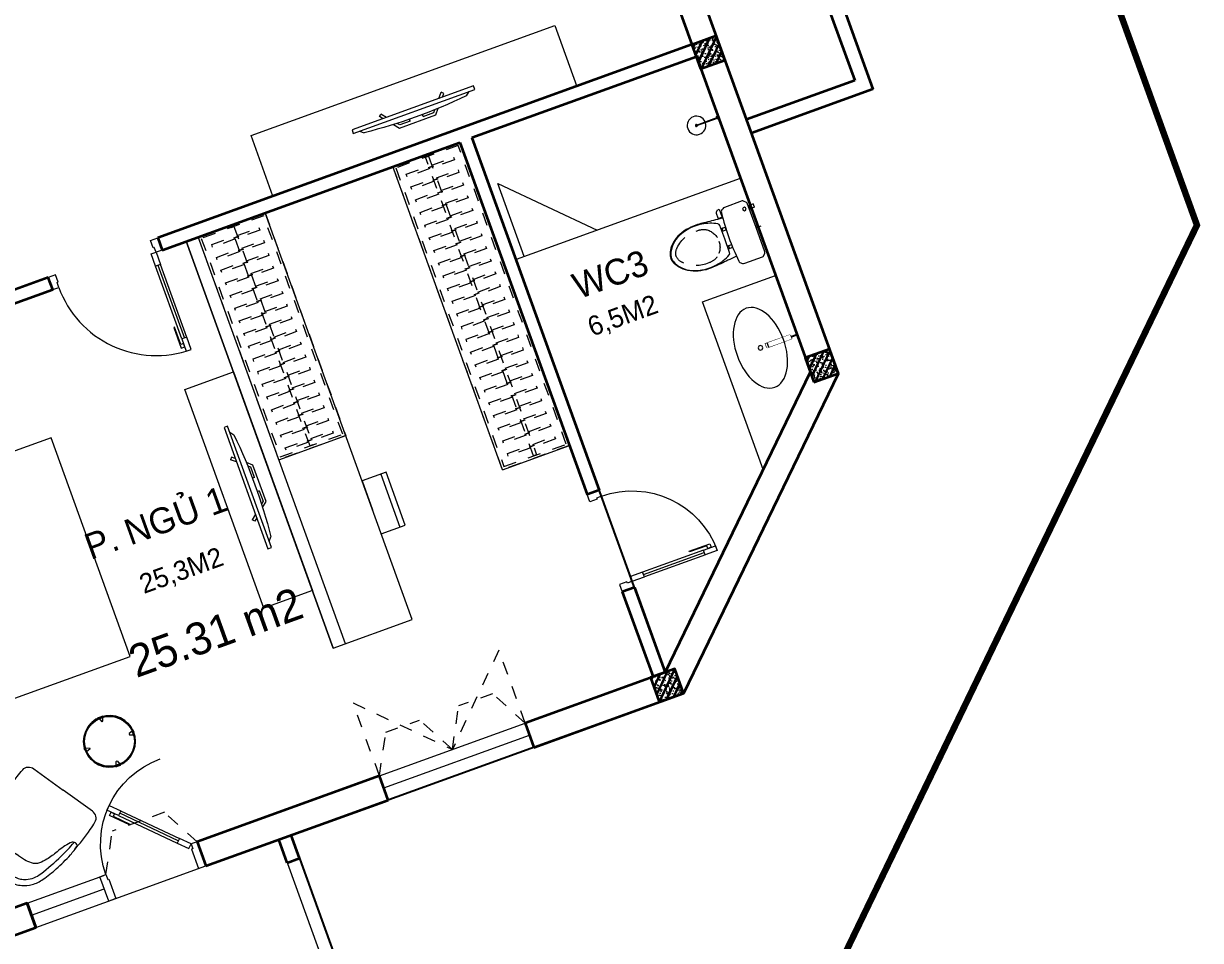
# Model space of a CAD drawing. Header units: metres. Extents: x 568336 to 569219, y 2065964 to 2066430.
# Drawn here: x 568659.05 to 568668.15, y 2066206.23 to 2066213.32 of the extents above; entities that cross this region are included whole.
import ezdxf
from ezdxf.xclip import XClip

# ---------------------------------------------------------------- set-up
doc = ezdxf.new("R2010")
doc.units = ezdxf.units.M
doc.header["$XCLIPFRAME"] = 0
for name, pattern in [('$AUDIT_BAD_LTYPE2', [0]), ('HIDDEN', [0.375, 0.25, -0.125]), ('HIDDEN2', [0.1875, 0.125, -0.0625]), ('X-5M-G-MB PHONGNGU$0$HIDDEN2', [0.1875, 0.125, -0.0625]), ('xref-thap C (mb tang 32-2)$0$HIDDEN', [0.375, 0.25, -0.125])]:
    doc.linetypes.add(name, pattern=pattern)
doc.layers.get('0').update_dxf_attribs({"linetype": 'CONTINUOUS'})
doc.layers.get('DEFPOINTS').update_dxf_attribs({"linetype": 'CONTINUOUS'})
for name, color, linetype, lineweight in [('-DIM', 9, 'CONTINUOUS', 13), ('-DOOR', 137, 'CONTINUOUS', 9), ('-FURNITURE', 46, 'CONTINUOUS', 9), ('-HATCH', 8, 'CONTINUOUS', 5), ('-LINE1', 7, 'CONTINUOUS', 18), ('-LINE2', 252, 'CONTINUOUS', 9), ('-STEEL1', 1, 'CONTINUOUS', 35), ('-WALL', 4, 'CONTINUOUS', 35), ('TEXT25', 2, 'CONTINUOUS', 13)]:
    doc.layers.add(name, color=color, linetype=linetype, lineweight=lineweight)
doc.layers.add('TIMDUONG', color=1, linetype='CONTINUOUS')
doc.styles.add('SVN_AVO_thuong', font='')
doc.styles.add('T1', font='', dxfattribs={"height": 200})
doc.styles.get('SVN_AVO_thuong').set_extended_font_data('SVN-Avo')
doc.styles.get('T1').set_extended_font_data('VNgeometric Light')

# ---------------------------------------------------------------- blocks, each defined once
blk = doc.blocks.new('*U243')
at = {"linetype": 'X-5M-G-MB PHONGNGU$0$HIDDEN2'}
for points in [[(0, 600.0000000004657), (0, 0), (2722.176545801273, -1.003672387826384e-09), (2722.176545801273, 599.9999999994619)], [(2702.176545801273, 579.9996613713886), (2702.176545801273, 19.99966137138877), (20, 20.00000000046566), (20, 580.0000000004657)], [(2702.176545801273, 286.6991212944708), (2702.176545801273, 313.0991212943777), (20, 313.0991212953813), (19.99999859370291, 286.6991212952417)], [(113.7817614636733, 319.1750910408318), (109.4317788550979, 319.1750910408318), (109.4317788550979, 280.441767644881), (113.7817614636733, 280.441767644881)], [(227.7817614636733, 319.1750910407849), (223.4317788550979, 319.1750910407849), (223.4317788550979, 280.4417676448341), (227.7817614636733, 280.4417676448341)], [(341.7817614636733, 319.175091040738), (337.4317788550979, 319.175091040738), (337.4317788550979, 280.4417676447872), (341.7817614636733, 280.4417676447872)], [(455.7817614636733, 319.1750910406911), (451.4317788550979, 319.1750910406911), (451.4317788550979, 280.4417676447403), (455.7817614636733, 280.4417676447403)], [(569.7817614636733, 319.1750910406442), (565.431778855098, 319.1750910406442), (565.431778855098, 280.4417676446934), (569.7817614636733, 280.4417676446934)], [(683.7817614636733, 319.1750910405973), (679.431778855098, 319.1750910405973), (679.431778855098, 280.4417676446465), (683.7817614636733, 280.4417676446465)], [(797.7817614636733, 319.1750910405504), (793.431778855098, 319.1750910405504), (793.431778855098, 280.4417676445996), (797.7817614636733, 280.4417676445996)], [(911.7817614636733, 319.1750910405035), (907.431778855098, 319.1750910405035), (907.431778855098, 280.4417676445527), (911.7817614636733, 280.4417676445527)], [(1025.781761463673, 319.1750910404566), (1021.431778855098, 319.1750910404566), (1021.431778855098, 280.4417676445057), (1025.781761463673, 280.4417676445057)], [(1139.781761463673, 319.1750910404097), (1135.431778855098, 319.1750910404097), (1135.431778855098, 280.4417676444588), (1139.781761463673, 280.4417676444588)], [(1253.781761463673, 319.1750910403628), (1249.431778855098, 319.1750910403628), (1249.431778855098, 280.4417676444119), (1253.781761463673, 280.4417676444119)], [(1367.781761463673, 319.1750910403159), (1363.431778855098, 319.1750910403159), (1363.431778855098, 280.441767644365), (1367.781761463673, 280.441767644365)], [(1481.781761463673, 319.175091040269), (1477.431778855098, 319.175091040269), (1477.431778855098, 280.4417676443181), (1481.781761463673, 280.4417676443181)], [(1595.781761463673, 319.175091040222), (1591.431778855098, 319.175091040222), (1591.431778855098, 280.4417676442712), (1595.781761463673, 280.4417676442712)], [(1709.781761463673, 319.1750910401751), (1705.431778855098, 319.1750910401751), (1705.431778855098, 280.4417676442243), (1709.781761463673, 280.4417676442243)], [(1823.781761463673, 319.1750910401282), (1819.431778855098, 319.1750910401282), (1819.431778855098, 280.4417676441774), (1823.781761463673, 280.4417676441774)], [(1937.781761463673, 319.1750910400813), (1933.431778855098, 319.1750910400813), (1933.431778855098, 280.4417676441305), (1937.781761463673, 280.4417676441305)], [(2051.781761463673, 319.1750910400344), (2047.431778855098, 319.1750910400344), (2047.431778855098, 280.4417676440836), (2051.781761463673, 280.4417676440836)], [(2165.781761463673, 319.1750910399875), (2161.431778855098, 319.1750910399875), (2161.431778855098, 280.4417676440366), (2165.781761463673, 280.4417676440366)], [(2279.781761463673, 319.1750910399406), (2275.431778855098, 319.1750910399406), (2275.431778855098, 280.4417676439897), (2279.781761463673, 280.4417676439897)], [(2393.781761463673, 319.1750910398937), (2389.431778855098, 319.1750910398937), (2389.431778855098, 280.4417676439429), (2393.781761463673, 280.4417676439429)], [(2507.781761463673, 319.1750910398468), (2503.431778855098, 319.1750910398468), (2503.431778855098, 280.441767643896), (2507.781761463673, 280.441767643896)], [(2621.781761463673, 319.1750910397999), (2617.431778855098, 319.1750910397999), (2617.431778855098, 280.4417676438491), (2621.781761463673, 280.4417676438491)]]:
    blk.add_lwpolyline(points, close=True, dxfattribs=at)
for points in [[(122.2409142897814, 313.1103512093413), (122.2409142897814, 515.2497102723445), (100.1765458012815, 515.2497102723445), (100.1765458012815, 313.1103512093413)], [(236.2409142897814, 313.1103512092944), (236.2409142897814, 515.2497102722975), (214.1765458012815, 515.2497102722975), (214.1765458012815, 313.1103512092944)], [(350.2409142897814, 313.1103512092475), (350.2409142897814, 515.2497102722507), (328.1765458012815, 515.2497102722507), (328.1765458012815, 313.1103512092475)], [(464.2409142897814, 313.1103512092006), (464.2409142897814, 515.2497102722037), (442.1765458012815, 515.2497102722037), (442.1765458012815, 313.1103512092006)], [(578.2409142897814, 313.1103512091537), (578.2409142897814, 515.2497102721569), (556.1765458012815, 515.2497102721569), (556.1765458012815, 313.1103512091537)], [(692.2409142897814, 313.1103512091068), (692.2409142897814, 515.24971027211), (670.1765458012815, 515.24971027211), (670.1765458012815, 313.1103512091068)], [(806.2409142897814, 313.1103512090599), (806.2409142897814, 515.249710272063), (784.1765458012815, 515.249710272063), (784.1765458012815, 313.1103512090599)], [(920.2409142897814, 313.110351209013), (920.2409142897814, 515.2497102720162), (898.1765458012815, 515.2497102720162), (898.1765458012815, 313.110351209013)], [(1034.240914289781, 313.1103512089661), (1034.240914289781, 515.2497102719692), (1012.176545801281, 515.2497102719692), (1012.176545801281, 313.1103512089661)], [(1148.240914289781, 313.1103512089192), (1148.240914289781, 515.2497102719224), (1126.176545801281, 515.2497102719224), (1126.176545801281, 313.1103512089192)], [(1262.240914289781, 313.1103512088723), (1262.240914289781, 515.2497102718754), (1240.176545801281, 515.2497102718754), (1240.176545801281, 313.1103512088723)], [(1376.240914289781, 313.1103512088254), (1376.240914289781, 515.2497102718285), (1354.176545801281, 515.2497102718285), (1354.176545801281, 313.1103512088254)], [(1490.240914289781, 313.1103512087785), (1490.240914289781, 515.2497102717816), (1468.176545801281, 515.2497102717816), (1468.176545801281, 313.1103512087785)], [(1604.240914289781, 313.1103512087315), (1604.240914289781, 515.2497102717347), (1582.176545801281, 515.2497102717347), (1582.176545801281, 313.1103512087315)], [(1718.240914289781, 313.1103512086846), (1718.240914289781, 515.2497102716878), (1696.176545801281, 515.2497102716878), (1696.176545801281, 313.1103512086846)], [(1832.240914289781, 313.1103512086377), (1832.240914289781, 515.2497102716409), (1810.176545801281, 515.2497102716409), (1810.176545801281, 313.1103512086377)], [(1946.240914289781, 313.1103512085908), (1946.240914289781, 515.2497102715939), (1924.176545801281, 515.2497102715939), (1924.176545801281, 313.1103512085908)], [(2060.240914289781, 313.1103512085439), (2060.240914289781, 515.2497102715471), (2038.176545801281, 515.2497102715471), (2038.176545801281, 313.1103512085439)], [(2174.240914289781, 313.110351208497), (2174.240914289781, 515.2497102715001), (2152.176545801281, 515.2497102715001), (2152.176545801281, 313.110351208497)], [(2288.240914289781, 313.1103512084501), (2288.240914289781, 515.2497102714533), (2266.176545801281, 515.2497102714533), (2266.176545801281, 313.1103512084501)], [(2402.240914289781, 313.1103512084032), (2402.240914289781, 515.2497102714063), (2380.176545801281, 515.2497102714063), (2380.176545801281, 313.1103512084032)], [(2516.240914289781, 313.1103512083563), (2516.240914289781, 515.2497102713594), (2494.176545801281, 515.2497102713594), (2494.176545801281, 313.1103512083563)], [(2630.240914289781, 313.1103512083094), (2630.240914289781, 515.2497102713126), (2608.176545801281, 515.2497102713126), (2608.176545801281, 313.1103512083094)], [(100.1765458012815, 286.7103512094345), (100.1765458012815, 92.0852110228024), (122.2409142897814, 92.0852110228024), (122.2409142897814, 286.7103512094345)], [(214.1765458012815, 286.7103512093876), (214.1765458012815, 92.08521102275549), (236.2409142897814, 92.08521102275549), (236.2409142897814, 286.7103512093876)], [(328.1765458012815, 286.7103512093407), (328.1765458012815, 92.08521102270858), (350.2409142897814, 92.08521102270858), (350.2409142897814, 286.7103512093407)], [(442.1765458012815, 286.7103512092938), (442.1765458012815, 92.08521102266168), (464.2409142897814, 92.08521102266168), (464.2409142897814, 286.7103512092938)], [(556.1765458012815, 286.7103512092469), (556.1765458012815, 92.08521102261477), (578.2409142897814, 92.08521102261477), (578.2409142897814, 286.7103512092469)], [(670.1765458012815, 286.7103512092), (670.1765458012815, 92.08521102256786), (692.2409142897814, 92.08521102256786), (692.2409142897814, 286.7103512092)], [(784.1765458012815, 286.7103512091531), (784.1765458012815, 92.08521102252095), (806.2409142897814, 92.08521102252095), (806.2409142897814, 286.7103512091531)], [(898.1765458012815, 286.7103512091062), (898.1765458012815, 92.08521102247404), (920.2409142897814, 92.08521102247404), (920.2409142897814, 286.7103512091062)], [(1012.176545801281, 286.7103512090592), (1012.176545801281, 92.08521102242715), (1034.240914289781, 92.08521102242715), (1034.240914289781, 286.7103512090592)], [(1126.176545801281, 286.7103512090123), (1126.176545801281, 92.08521102238024), (1148.240914289781, 92.08521102238024), (1148.240914289781, 286.7103512090123)], [(1240.176545801281, 286.7103512089654), (1240.176545801281, 92.08521102233333), (1262.240914289781, 92.08521102233333), (1262.240914289781, 286.7103512089654)], [(1354.176545801281, 286.7103512089186), (1354.176545801281, 92.08521102228642), (1376.240914289781, 92.08521102228642), (1376.240914289781, 286.7103512089186)], [(1468.176545801281, 286.7103512088717), (1468.176545801281, 92.0852110222395), (1490.240914289781, 92.0852110222395), (1490.240914289781, 286.7103512088717)], [(1582.176545801281, 286.7103512088247), (1582.176545801281, 92.0852110221926), (1604.240914289781, 92.0852110221926), (1604.240914289781, 286.7103512088247)], [(1696.176545801281, 286.7103512087778), (1696.176545801281, 92.0852110221457), (1718.240914289781, 92.0852110221457), (1718.240914289781, 286.7103512087778)], [(1810.176545801281, 286.7103512087309), (1810.176545801281, 92.08521102209879), (1832.240914289781, 92.08521102209879), (1832.240914289781, 286.7103512087309)], [(1924.176545801281, 286.710351208684), (1924.176545801281, 92.08521102205188), (1946.240914289781, 92.08521102205188), (1946.240914289781, 286.710351208684)], [(2038.176545801281, 286.7103512086371), (2038.176545801281, 92.08521102200497), (2060.240914289781, 92.08521102200497), (2060.240914289781, 286.7103512086371)], [(2152.176545801281, 286.7103512085902), (2152.176545801281, 92.08521102195806), (2174.240914289781, 92.08521102195806), (2174.240914289781, 286.7103512085902)], [(2266.176545801281, 286.7103512085433), (2266.176545801281, 92.08521102191116), (2288.240914289781, 92.08521102191116), (2288.240914289781, 286.7103512085433)], [(2380.176545801281, 286.7103512084964), (2380.176545801281, 92.08521102186425), (2402.240914289781, 92.08521102186425), (2402.240914289781, 286.7103512084964)], [(2494.176545801281, 286.7103512084495), (2494.176545801281, 92.08521102181734), (2516.240914289781, 92.08521102181734), (2516.240914289781, 286.7103512084495)], [(2608.176545801281, 286.7103512084026), (2608.176545801281, 92.08521102177043), (2630.240914289781, 92.08521102177043), (2630.240914289781, 286.7103512084026)]]:
    blk.add_lwpolyline(points, dxfattribs=at)
blk = doc.blocks.new('1800X2000')
at = {"layer": '-FURNITURE'}
blk.add_line((325497.3064970744, 17765.29446492715), (325497.3064973904, 19565.2944651944), dxfattribs=at)
for points in [[(323997.3057774993, 19565.2944651944), (325997.3064971831, 19565.2944651944), (325997.3064971831, 17765.29446484288), (323997.3057774993, 17765.29446484288)], [(325612.9490047574, 19390.79434491032), (325919.0064973457, 19390.79434491032), (325919.0064973457, 18691.29434485664), (325612.9490047574, 18691.29434485664)], [(325612.9490046239, 18629.79434491026), (325919.0064972151, 18629.79434491026), (325919.0064972151, 17946.79434485664), (325612.9490046239, 17946.79434485664)]]:
    blk.add_lwpolyline(points, close=True, dxfattribs=at)
blk = doc.blocks.new('*U152')
at = {"linetype": '$AUDIT_BAD_LTYPE2'}
for p, q in [((70, 100), (70, 699.9999999999982)), ((90, 699.9999999999982), (90, 100))]:
    blk.add_line(p, q, dxfattribs=at)
for points in [[(50, 699.9999999999982), (90, 699.9999999999982), (90, 799.9999999999982), (50, 799.9999999999982), (50, 699.9999999999982)], [(50, 702.9059272893337), (50, 100)], [(50, 100), (90, 100), (90, 0), (50, 0), (50, 100)]]:
    blk.add_lwpolyline(points)
for points in [[(118.2698876160139, 594.5156181119073), (118.2698876160139, 764.1349438079906), (90, 764.1349438079906), (90, 735.8650561920058), (112.6159100928053, 735.8650561920058), (112.6159100928053, 594.5156181119073)], [(0, 0), (50, 0), (50, -40), (60, -40), (60, -99.99999999999272), (0, -99.99999999999272)], [(899.9999999999982, 1.3252863207713e-28), (849.9999999999982, 1.3252863207713e-28), (849.9999999999982, -40.00000000000001), (839.9999999999982, -40.00000000000001), (839.9999999999982, -99.99999999999272), (899.9999999999982, -99.99999999999272)]]:
    blk.add_lwpolyline(points, close=True)
at = {"linetype": '$AUDIT_BAD_LTYPE2', "ltscale": 0.3}
blk.add_arc((50, 0), 799.9999999999982, 0, 90, dxfattribs=at)
blk = doc.blocks.new('*U18')
at = {"linetype": '$AUDIT_BAD_LTYPE2'}
for p, q in [((70, 100), (69.99999999999999, 599.9999999999982)), ((89.99999999999999, 599.9999999999982), (90, 100))]:
    blk.add_line(p, q, dxfattribs=at)
for points in [[(49.99999999999999, 599.9999999999982), (89.99999999999999, 599.9999999999982), (89.99999999999999, 699.9999999999982), (49.99999999999999, 699.9999999999982), (49.99999999999999, 599.9999999999982)], [(49.99999999999999, 602.9059272893337), (50, 100)], [(50, 100), (90, 100), (90, 0), (50, 0), (50, 100)]]:
    blk.add_lwpolyline(points)
for points in [[(118.2698876160139, 494.5156181119073), (118.2698876160139, 664.1349438079906), (89.99999999999999, 664.1349438079906), (89.99999999999999, 635.8650561920058), (112.6159100928053, 635.8650561920058), (112.6159100928053, 494.5156181119073)], [(0, 0), (50, 0), (50, -40), (60, -40), (60, -100.0001724930698), (0, -100.0001724930698)], [(799.9999999999982, 7.105427357601134e-15), (749.9999999999982, 7.105427357601134e-15), (749.9999999999982, -40), (739.9999999999982, -40), (739.9999999999982, -100.0001724930698), (799.9999999999982, -100.0001724930698)]]:
    blk.add_lwpolyline(points, close=True)
at = {"linetype": '$AUDIT_BAD_LTYPE2', "ltscale": 0.3}
blk.add_arc((50, 0), 699.9999999999982, 0, 90, dxfattribs=at)
blk = doc.blocks.new('Sink_Cicle')
blk.add_lwpolyline([(17.49999987077899, -50.00226151314564), (-17.49999987077899, -49.99773848685436), (-17.51615354442038, -252.2967581441626), (17.48384613892995, -252.3012811850058)], close=True)
blk.add_circle((0, -300), 17.5)
at = {"layer": 'DEFPOINTS'}
blk.add_line((0, -100), (0, 0), dxfattribs=at)
blk.add_wipeout([(17.499999870775355, -50.00226151314928), (-17.49999987078263, -49.99773848685436), (-17.516153544427652, -252.29675814416623), (17.48384613892631, -252.3012811850058)])
at = {"layer": '-FURNITURE', "linetype": 'Continuous'}
blk.add_ellipse((0, -300), major_axis=(-325, 0), ratio=0.5846153846153846, dxfattribs=at)
blk.add_line((-17.51421511289664, -237.2967582757119), (17.48578462866135, -237.3012813020032))
blk = doc.blocks.new('A$C18091ED7')
for p, q in [((9.957147995010018e-09, -42.13376978135784), (0, -3.786117304116488e-07)), ((146.1412317672475, -26.59467297248193), (179.181621938591, -26.59467296488583)), ((146.1412317672475, -26.59467297248193), (146.1412317680188, -30.17859706786112)), ((146.1412317680188, -30.17859706786112), (165.7503655985456, -30.17859706340823)), ((153.0594147269658, -36.79204952501459), (146.1412317680188, -30.17859706786112)), ((152.3191092506386, -2.717133611440659e-07), (152.3191092568413, -26.59467297093943)), ((152.3191092506386, -2.717133611440659e-07), (179.1816219322718, -2.654269337654114e-07)), ((153.0594147269658, -36.79204952501459), (165.7503656001572, -36.79204952192958)), ((153.0594147275151, -39.73033438943094), (153.0594147269658, -36.79204952501459)), ((153.0594147275151, -39.73033438943094), (178.4413164740145, -39.73033438349376)), ((153.0594147275151, -39.73033438943094), (178.4413164740145, -39.73033438349376)), ((153.0594147275151, -39.73033438943094), (153.0594147281554, -42.13376974494895)), ((185.3594994290725, -30.17859705851879), (165.7503655985456, -30.17859706340823)), ((178.4413164733487, -36.79204951884458), (165.7503656001572, -36.79204952192958)), ((185.3594994290725, -30.17859705851879), (178.4413164733487, -36.79204951884458)), ((178.4413164733487, -36.79204951884458), (178.4413164740145, -39.73033438349376)), ((178.4413164740145, -39.73033438349376), (178.4413164746547, -42.1337697392446)), ((179.1816219322718, -2.654269337654114e-07), (179.181621938591, -26.59467296488583)), ((179.181621938591, -26.59467296488583), (185.3594994283012, -26.59467296337243)), ((185.3594994283012, -26.59467296337243), (185.3594994290725, -30.17859705851879)), ((-83.25994817525861, -267.3592828898691), (-83.259948167517, -299.9634285944048)), ((-62.88950393904452, -265.3807882612164), (-81.28145355204106, -265.3807882657275)), ((-60.91100931491019, -267.3592828844266), (-60.91100930728498, -299.9634285889624)), ((60.9110093945892, -267.3592828557594), (60.9110094022144, -299.9634285600623)), ((62.88950401780676, -265.3807882316178), (81.2814536308033, -265.3807882273395)), ((83.25994825493763, -267.3592828505498), (83.25994826256283, -299.9634285550856)), ((165.3959958605519, -261.9873972070927), (165.3959958671003, -289.7349902229907)), ((167.8691141396885, -259.5142789271486), (228.0810223811895, -259.5142789128586)), ((230.5541406641933, -274.3229751045001), (230.5541406613593, -261.9873971916386)), ((-83.25994817257379, -278.4883151478134), (-83.25994817046012, -287.6388527823146)), ((-60.91100930959874, -290.0299398849311), (-83.25994816994717, -290.0299398901407)), ((60.91100939990065, -290.029939856031), (83.25994826024908, -290.0299398510542)), ((83.25994825750604, -278.488315108727), (83.2599482596197, -287.6388527429954)), ((167.8691141472664, -292.2081085020036), (206.7175896017579, -292.2081084926904))]:
    blk.add_line(p, q)
for points in [[(230.0000000517721, -218.5046414944518, -0.1374073801801567), (225.4781190853137, -234.6482587013161), (221.7949787454636, -240.7070387715066, -0.2360805181595358), (198.2560902649639, -255.4947853636986, -0.0519608230665726), (-198.2560901437319, -255.4947854572965, -0.236080518165078), (-221.7949786317113, -240.7070388760185), (-225.4781189743626, -234.6482588077488, -0.1374073801809237), (-229.9999999484608, -218.5046416030382), (-229.9999999831671, -71.98694829508895, -0.1989123673786679), (-226.3782021181105, -63.2431547633314), (-208.8906150607545, -45.75556769772083, -0.1989123673792025), (-200.1468215308087, -42.13376982865157), (9.971699910238385e-09, -42.13376978135784), (200.1468215506357, -42.13376973403501, -0.1989123673792025), (208.8906150822841, -45.75556759897154), (226.3782021480001, -63.24315465634572, -0.1989123673791691), (230.0000000170658, -71.98694818626973)], [(144.14367173758, -618.9627606730501, -0.2124047892419209), (26.30999211127346, -734.491494372196, -0.0276853236339062), (-0.5628229983012716, -738.609219571983, -0.0222792448073508), (-26.30999181118386, -734.4914943844487, -0.2124047892421136), (-144.1436714920528, -618.9627607410075, -0.1427957259999892), (-167.2376623962118, -428.0139674870588, -0.0930051380368448), (-127.9331820271946, -309.1271633332653, -0.2564387014614383), (-111.240849547703, -299.9634286007786), (4.746470949612558e-08, -299.9634285748762), (111.2408496426324, -299.9634285482753, -0.2564387014619951), (127.933182126606, -309.1271632729331, -0.0930051380368741), (167.2376625517572, -428.0139674081001, -0.1427957260000456)]]:
    blk.add_lwpolyline(points, format="xyb", close=True)
at = {"linetype": 'xref-thap C (mb tang 32-2)$0$HIDDEN', "ltscale": 100}
blk.add_lwpolyline([(61.00044987679576, -669.0176259216969, -0.1990312026443698), (1.417429302819073e-07, -698.769823720475, -0.1990312026443799), (-61.00044960746891, -669.0176259504806, -0.2189240232571595), (-131.9321382956405, -478.313622940972, -0.1537914605682739), (-112.4681372026971, -403.989815428853, -0.2367011859554165), (5.876427167095244e-08, -347.5870280214876, -0.2367011859554843), (112.4681373467611, -403.9898153757968, -0.1537914605681893), (131.9321384748619, -478.313622878748, -0.2189240232571754)], format="xyb", close=True, dxfattribs=at)
blk.add_circle((165.7503656100234, -78.39166221523192), 13.90362011701458)
for centre, radius, start, end in [((-81.28145355158267, -267.3592828894034), 1.978494623656905, 90.00000001354867, 180.0000000133402), ((-62.88950393858613, -267.3592828848923), 1.978494623656905, 1.334021322268115e-08, 90.00000001354867), ((62.88950401826514, -267.3592828552937), 1.978494623656905, 90.00000001354867, 180.0000000133402), ((81.28145363126168, -267.3592828510155), 1.978494623656905, 1.334021322268115e-08, 90.00000001354867), ((167.8691141402633, -261.9873972065106), 2.473118279571131, 90.00000001354867, 180.0000000133402), ((167.8691141466952, -289.7349902224087), 2.473118279571131, 180.0000000133402, 270.0000000135486), ((206.717589598069, -276.6690117186226), 15.53909677420133, 270.0000000135486, 306.4658507565522), ((168.3527972659103, -224.7572911087773), 80.08895368617857, 306.4658507565522, 320.3122930343796), ((228.0810223845983, -274.3229751050822), 2.473118279571131, 320.3122930343796, 1.334021322268115e-08)]:
    blk.add_arc(centre, radius, start, end)
for points, knots in [([(-155.6468228230951, -259.4535552573798), (-156.6353001506941, -267.2522313103836), (-164.2940232875517, -328.394745314552), (-169.1545302536251, -385.0939582949213), (-183.68571763406, -527.7705276800843), (-135.602968026873, -679.1126648240606), (-50.29344375100118, -735.2493608418445), (-19.70048385594782, -741.0901266933652), (1.531116140540689e-07, -743.6724421556864)], [130.6139379315478, 130.6139379315478, 130.6139379315478, 130.6139379315478, 152.8521090939923, 311.1293507817257, 417.703951170228, 561.3833927516608, 697.6926317810714, 710.812262267882, 710.812262267882, 710.812262267882, 710.812262267882]), ([(155.6468228994709, -259.4535551877343), (156.6353002305841, -267.2522312389628), (164.2940233960289, -328.3947452375724), (169.1545303888706, -385.0939582149149), (183.6857178367027, -527.7705275934422), (135.6029683008201, -679.1126647599449), (50.29344405157826, -735.2493608178338), (19.70048415924612, -741.0901266841101), (1.530679583083838e-07, -743.6724421554536)], [130.613937934949, 130.613937934949, 130.613937934949, 130.613937934949, 152.8521090939923, 311.1293507817257, 417.703951170228, 561.3833927516608, 697.6926317810714, 710.812262267882, 710.812262267882, 710.812262267882, 710.812262267882])]:
    blk.add_open_spline(points, degree=3, knots=knots)
blk = doc.blocks.new('shower')
for points in [[(180919.3447017173, -32316.45425928477), (180912.3337561736, -32316.45425928477), (180912.3337561736, -32146.62790954509), (180919.3447017173, -32146.62790954509)], [(180929.3839969719, -32326.62790954066), (180902.2944609144, -32326.62790954066), (180902.2944609144, -32316.45425928477), (180929.3839969719, -32316.45425928477)]]:
    blk.add_lwpolyline(points, close=True)
for radius, start, end in [(72, 272.7906698559544, 267.2093301440456), (8.346062492523743, 294.8355446212717, 245.1644553787283)]:
    blk.add_arc((180915.8392289462, -32146.62790954416), radius, start, end)
blk = doc.blocks.new('XR.MB.LM123$0$tvi 1')
blk.add_lwpolyline([(28.54445810673496, -2.291926648467779e-10), (28.54445810673496, -999.9999999999964), (-7.275957614183426e-12, -1000), (0, 0)], close=True)
for points in [[(28.54445810680045, -50.31958968611434), (52.37372755713295, -80.86315460130209)], [(-24.09820395050338, -235.5599978379832), (-39.09879504836863, -251.7939635238108)], [(0, -284.7849796677438), (-39.09879504836863, -251.7939635238108)], [(0, -255.9952397129928), (-24.09820395050338, -235.5599978379832)], [(69.66229681991535, -315.0836646851385), (111.1934016081432, -350.2927865858655), (111.193401608034, -649.712917566063), (69.68611289083492, -684.9110379843005)], [(89.09002233762294, -445.7449799550195), (89.09002233762294, -359.9578938602899), (70.91298945683957, -344.6203678706661)], [(89.09002233762294, -445.7449799550195), (73.49991829216015, -445.7449799550232)], [(89.09002233768115, -554.2550200447404), (89.09002233773936, -640.0421061392371), (70.91298945678864, -655.3796321293303)], [(89.09002233768115, -554.2550200447404), (73.49991829216015, -554.2550200447404)], [(0, -715.2150203320198), (-39.09879504836863, -748.2060364759491)], [(-24.09820395050338, -764.4400021620095), (-39.09879504836863, -748.2060364759491)], [(0, -744.004760287), (-24.09820395050338, -764.4400021620095)], [(28.54445810674224, -949.680410313882), (52.37372755713295, -919.1368453984578)]]:
    blk.add_lwpolyline(points)
blk.add_arc((-4025.16618952866, -499.9999999999964), 4099.025185406737, 354.1310878512652, 5.868912148527433)
blk = doc.blocks.new('A$C7D524948')
at = {"layer": '-FURNITURE'}
for points in [[(-1.862645149230957e-09, 824.9500000011176, 0.02374928999430728), (-77.15000000130385, 820, 0.1110396266945436), (-175.0999999996275, 786.1500000022352, 0.08516816991690027), (-234.9500000011176, 733.25, 0.08855014736123698), (-281.5499999988824, 649.3499999996275, 0.02790636319614463), (-315.9500000011176, 525.5999999996275, 0.02834164487538841), (-340.4000000022352, 372.8000000007451, 0.04711987010175965), (-341.0999999996275, 283.4000000003725, 0.5135274654112972), (-284.5500000007451, 299.9500000011176, 0.05957759956988055), (-242.5500000026077, 413.6500000003725, -0.03446512451505389), (-213.1500000003725, 507.4499999992549, -0.05927668371543007), (-182.7500000009313, 564.2999999988824, -0.1661460996977688), (-133.4500000011176, 600.4000000003725, -0.0525641271264061), (-75.80000000074506, 611.9500000011176, -0.02855401869774651), (-1.862645149230957e-09, 614.6500000003725, -3.543335205159532)], [(-1.862645149230957e-09, 824.9500000011176, -0.02374928999430728), (77.14999999850988, 820.0000000018626, -0.1110396266945436), (175.0999999986961, 786.1500000003725, -0.08516816991690027), (234.9499999992549, 733.25, -0.08855014736123698), (281.5499999988824, 649.3499999996275, -0.02790636319614463), (315.9500000011176, 525.5999999996275, -0.02834164487538841), (340.3999999985099, 372.8000000007451, -0.04711987010175965), (341.0999999996275, 283.4000000022352, -0.5135274654112972), (284.5500000007451, 299.9499999992549, -0.05957759956988055), (242.5499999988824, 413.6499999985099, 0.03446512451505389), (213.1499999994412, 507.4500000011176, 0.05927668371543007), (182.75, 564.3000000007451, 0.1661460996977688), (133.4499999983236, 600.4000000003725, 0.0525641271264061), (75.79999999888241, 611.9499999992549, 0.02855401869774651), (-1.862645149230957e-09, 614.6500000003725, 3.543335205159532)], [(-0.5500000007450581, 774.1500000003725, 0.1055837687742558), (-137.8000000007451, 751.3000000007451, 0.08397584501256396), (-176, 728.25, 0.1493020227225411), (-241.2000000011176, 626.1999999992549, 0.02490854660583826), (-289.25, 424.1500000003725, 0.02643887537121914), (-306.5679914960638, 278.4068524483591, -0.8863330528017872)], [(-0.5500000007450581, 774.1500000003725, -0.1055837687742558), (136.6999999992549, 751.3000000007451, -0.08397584501256396), (174.8999999985099, 728.2500000018626, -0.1493020227225411), (240.0999999986961, 626.1999999992549, -0.02490854660583826), (288.1499999975786, 424.1500000003725, -0.02643887537121914), (305.467991495505, 278.4068524483591, 0.8863330528017872)], [(-342.8562581948936, 328.1164919566363, 0.02267140514630937), (-350.039135296829, 124.5, 0.01212164544072816), (-345.6391352973878, 57.0500000026077, 0.4055082152921144), (-279.3891352973878, 0), (0, 0)], [(342.8562581939623, 328.1164919547737, -0.02267140514630937), (350.0391352958977, 124.5, -0.01212164544072816), (345.6391352955252, 57.05000000074506, -0.4055082152921144), (279.3891352964565, 0), (0, 0)]]:
    blk.add_lwpolyline(points, format="xyb", dxfattribs=at)
blk = doc.blocks.new('tbl1')
at = {"layer": '-FURNITURE'}
for points in [[(-19.7318235830171, 199.0618887953169), (-20.00000000081491, 202.1778609547764), (19.99999999918509, 202.1778609547764), (19.73182358138729, 199.0618887953169), (-8.149072527885437e-10, 200.1778609545727)], [(-202.1778609555913, -20), (-202.1778609555913, 20), (-199.0618887961609, 19.7318235822022), (-200.1778609553294, 9.313225746154785e-10), (-199.0618887961609, -19.73182358033955)], [(202.1778609539615, -20), (199.0618887945311, -19.73182358033955), (200.1778609537287, 9.313225746154785e-10), (200.2090254699579, 19.83055200098897), (202.1778609539615, 20)], [(19.99999999918509, -202.1778609547764), (-20.00000000081491, -202.1778609547764), (-19.7318235830171, -199.061888795346), (-8.149072527885437e-10, -200.1778609546018), (19.73182358138729, -199.061888795346)]]:
    blk.add_hatch(color=256, dxfattribs=at).paths.add_polyline_path(points, flags=0)
at = {"layer": '-FURNITURE', "flags": 128}
for points in [[(-19.7318235830171, 199.061888795346), (-20.00000000081491, 202.1778609547764), (-8.149072527885437e-10, 202.1778609547764), (19.99999999918509, 202.1778609547764), (19.73182358138729, 199.061888795346)], [(-202.1778609555913, 0), (-202.1778609555913, 20), (-199.0618887961609, 19.7318235822022)], [(202.1778609539615, 0), (202.1778609539615, 20), (199.0618887945311, 19.7318235822022)], [(-19.7318235830171, -199.061888795346), (-20.00000000081491, -202.1778609547764), (-8.149072527885437e-10, -202.1778609547764), (19.99999999918509, -202.1778609547764), (19.73182358138729, -199.061888795346)]]:
    blk.add_lwpolyline(points, dxfattribs=at)
for points in [[(14.99999999918509, 193), (-15.00000000081491, 193), (-5.000000000814907, 163), (-8.149072527885437e-10, 163), (4.999999999185093, 163)], [(-193.0000000008149, -15), (-193.0000000008149, 15), (-163.0000000008149, 5), (-163.0000000008149, 0), (-163.0000000008149, -5)], [(192.9999999991851, -15), (192.9999999991851, 15), (162.9999999991851, 5), (162.9999999991851, 0), (162.9999999991851, -5)], [(14.99999999918509, -193), (-15.00000000081491, -193), (-5.000000000814907, -163), (-8.149072527885437e-10, -163), (4.999999999185093, -163)]]:
    blk.add_lwpolyline(points, close=True, dxfattribs=at)
at = {"layer": '-FURNITURE'}
for radius in [200.0000000000002, 193.0000000000002]:
    blk.add_circle((-8.149072527885437e-10, 0), radius, dxfattribs=at)
for radius, start, end in [(199.9999999999999, 90, 270), (199.9999999999998, 270, 90)]:
    blk.add_arc((0, 0), radius, start, end, dxfattribs=at)
blk = doc.blocks.new('X-5M-G-MB PHONGNGU$0$A$C25DB0C3F')
at = {"elevation": -1.640194e-10}
for points in [[(197.042397281708, 437.8598038521595), (197.0369402521756, -4.041241481900215e-06), (2.670008689165115e-05, 0.002451622160151601), (0.005483729648403823, 437.8622595155612)], [(0.005483729648403823, 437.8622595155612), (197.0369402521756, 437.8622595153283), (197.0369402521756, -4.041241481900215e-06), (0.005483729648403823, -4.041226929984987e-06)]]:
    blk.add_lwpolyline(points, close=True, dxfattribs=at)
at = {"elevation": -1.640194e-10, "flags": 128}
blk.add_lwpolyline([(43.79146451898851, 437.8617138124537), (43.78600748942699, 0.001905919052660465)], dxfattribs=at)
blk = doc.blocks.new('*U244')
at = {"linetype": 'X-5M-G-MB PHONGNGU$0$HIDDEN2'}
for points in [[(0, 600.0000000004657), (0, 0), (2001.451470391192, -7.071173078409485e-10), (2001.451470391192, 599.9999999997585)], [(1981.451470391192, 579.9996613716852), (1981.451470391192, 19.99966137168533), (20, 20.00000000046566), (20, 580.0000000004657)], [(1981.451470391192, 286.6991212947674), (1981.451470391192, 313.0991212946742), (20, 313.0991212953813), (19.99999859370291, 286.6991212952417)], [(113.7817614636733, 319.1750910408318), (109.4317788550979, 319.1750910408318), (109.4317788550979, 280.441767644881), (113.7817614636733, 280.441767644881)], [(227.7817614636733, 319.1750910407849), (223.4317788550979, 319.1750910407849), (223.4317788550979, 280.4417676448341), (227.7817614636733, 280.4417676448341)], [(341.7817614636733, 319.175091040738), (337.4317788550979, 319.175091040738), (337.4317788550979, 280.4417676447872), (341.7817614636733, 280.4417676447872)], [(455.7817614636733, 319.1750910406911), (451.4317788550979, 319.1750910406911), (451.4317788550979, 280.4417676447403), (455.7817614636733, 280.4417676447403)], [(569.7817614636733, 319.1750910406442), (565.431778855098, 319.1750910406442), (565.431778855098, 280.4417676446934), (569.7817614636733, 280.4417676446934)], [(683.7817614636733, 319.1750910405973), (679.431778855098, 319.1750910405973), (679.431778855098, 280.4417676446465), (683.7817614636733, 280.4417676446465)], [(797.7817614636733, 319.1750910405504), (793.431778855098, 319.1750910405504), (793.431778855098, 280.4417676445996), (797.7817614636733, 280.4417676445996)], [(911.7817614636733, 319.1750910405035), (907.431778855098, 319.1750910405035), (907.431778855098, 280.4417676445527), (911.7817614636733, 280.4417676445527)], [(1025.781761463673, 319.1750910404566), (1021.431778855098, 319.1750910404566), (1021.431778855098, 280.4417676445057), (1025.781761463673, 280.4417676445057)], [(1139.781761463673, 319.1750910404097), (1135.431778855098, 319.1750910404097), (1135.431778855098, 280.4417676444588), (1139.781761463673, 280.4417676444588)], [(1253.781761463673, 319.1750910403628), (1249.431778855098, 319.1750910403628), (1249.431778855098, 280.4417676444119), (1253.781761463673, 280.4417676444119)], [(1367.781761463673, 319.1750910403159), (1363.431778855098, 319.1750910403159), (1363.431778855098, 280.441767644365), (1367.781761463673, 280.441767644365)], [(1481.781761463673, 319.175091040269), (1477.431778855098, 319.175091040269), (1477.431778855098, 280.4417676443181), (1481.781761463673, 280.4417676443181)], [(1595.781761463673, 319.175091040222), (1591.431778855098, 319.175091040222), (1591.431778855098, 280.4417676442712), (1595.781761463673, 280.4417676442712)], [(1709.781761463673, 319.1750910401751), (1705.431778855098, 319.1750910401751), (1705.431778855098, 280.4417676442243), (1709.781761463673, 280.4417676442243)], [(1823.781761463673, 319.1750910401282), (1819.431778855098, 319.1750910401282), (1819.431778855098, 280.4417676441774), (1823.781761463673, 280.4417676441774)], [(1937.781761463673, 319.1750910400813), (1933.431778855098, 319.1750910400813), (1933.431778855098, 280.4417676441305), (1937.781761463673, 280.4417676441305)]]:
    blk.add_lwpolyline(points, close=True, dxfattribs=at)
for points in [[(122.2409142897814, 313.1103512093413), (122.2409142897814, 515.2497102723445), (100.1765458012815, 515.2497102723445), (100.1765458012815, 313.1103512093413)], [(236.2409142897814, 313.1103512092944), (236.2409142897814, 515.2497102722975), (214.1765458012815, 515.2497102722975), (214.1765458012815, 313.1103512092944)], [(350.2409142897814, 313.1103512092475), (350.2409142897814, 515.2497102722507), (328.1765458012815, 515.2497102722507), (328.1765458012815, 313.1103512092475)], [(464.2409142897814, 313.1103512092006), (464.2409142897814, 515.2497102722037), (442.1765458012815, 515.2497102722037), (442.1765458012815, 313.1103512092006)], [(578.2409142897814, 313.1103512091537), (578.2409142897814, 515.2497102721569), (556.1765458012815, 515.2497102721569), (556.1765458012815, 313.1103512091537)], [(692.2409142897814, 313.1103512091068), (692.2409142897814, 515.24971027211), (670.1765458012815, 515.24971027211), (670.1765458012815, 313.1103512091068)], [(806.2409142897814, 313.1103512090599), (806.2409142897814, 515.249710272063), (784.1765458012815, 515.249710272063), (784.1765458012815, 313.1103512090599)], [(920.2409142897814, 313.110351209013), (920.2409142897814, 515.2497102720162), (898.1765458012815, 515.2497102720162), (898.1765458012815, 313.110351209013)], [(1034.240914289781, 313.1103512089661), (1034.240914289781, 515.2497102719692), (1012.176545801281, 515.2497102719692), (1012.176545801281, 313.1103512089661)], [(1148.240914289781, 313.1103512089192), (1148.240914289781, 515.2497102719224), (1126.176545801281, 515.2497102719224), (1126.176545801281, 313.1103512089192)], [(1262.240914289781, 313.1103512088723), (1262.240914289781, 515.2497102718754), (1240.176545801281, 515.2497102718754), (1240.176545801281, 313.1103512088723)], [(1376.240914289781, 313.1103512088254), (1376.240914289781, 515.2497102718285), (1354.176545801281, 515.2497102718285), (1354.176545801281, 313.1103512088254)], [(1490.240914289781, 313.1103512087785), (1490.240914289781, 515.2497102717816), (1468.176545801281, 515.2497102717816), (1468.176545801281, 313.1103512087785)], [(1604.240914289781, 313.1103512087315), (1604.240914289781, 515.2497102717347), (1582.176545801281, 515.2497102717347), (1582.176545801281, 313.1103512087315)], [(1718.240914289781, 313.1103512086846), (1718.240914289781, 515.2497102716878), (1696.176545801281, 515.2497102716878), (1696.176545801281, 313.1103512086846)], [(1832.240914289781, 313.1103512086377), (1832.240914289781, 515.2497102716409), (1810.176545801281, 515.2497102716409), (1810.176545801281, 313.1103512086377)], [(1946.240914289781, 313.1103512085908), (1946.240914289781, 515.2497102715939), (1924.176545801281, 515.2497102715939), (1924.176545801281, 313.1103512085908)], [(100.1765458012815, 286.7103512094345), (100.1765458012815, 92.0852110228024), (122.2409142897814, 92.0852110228024), (122.2409142897814, 286.7103512094345)], [(214.1765458012815, 286.7103512093876), (214.1765458012815, 92.08521102275549), (236.2409142897814, 92.08521102275549), (236.2409142897814, 286.7103512093876)], [(328.1765458012815, 286.7103512093407), (328.1765458012815, 92.08521102270858), (350.2409142897814, 92.08521102270858), (350.2409142897814, 286.7103512093407)], [(442.1765458012815, 286.7103512092938), (442.1765458012815, 92.08521102266168), (464.2409142897814, 92.08521102266168), (464.2409142897814, 286.7103512092938)], [(556.1765458012815, 286.7103512092469), (556.1765458012815, 92.08521102261477), (578.2409142897814, 92.08521102261477), (578.2409142897814, 286.7103512092469)], [(670.1765458012815, 286.7103512092), (670.1765458012815, 92.08521102256786), (692.2409142897814, 92.08521102256786), (692.2409142897814, 286.7103512092)], [(784.1765458012815, 286.7103512091531), (784.1765458012815, 92.08521102252095), (806.2409142897814, 92.08521102252095), (806.2409142897814, 286.7103512091531)], [(898.1765458012815, 286.7103512091062), (898.1765458012815, 92.08521102247404), (920.2409142897814, 92.08521102247404), (920.2409142897814, 286.7103512091062)], [(1012.176545801281, 286.7103512090592), (1012.176545801281, 92.08521102242715), (1034.240914289781, 92.08521102242715), (1034.240914289781, 286.7103512090592)], [(1126.176545801281, 286.7103512090123), (1126.176545801281, 92.08521102238024), (1148.240914289781, 92.08521102238024), (1148.240914289781, 286.7103512090123)], [(1240.176545801281, 286.7103512089654), (1240.176545801281, 92.08521102233333), (1262.240914289781, 92.08521102233333), (1262.240914289781, 286.7103512089654)], [(1354.176545801281, 286.7103512089186), (1354.176545801281, 92.08521102228642), (1376.240914289781, 92.08521102228642), (1376.240914289781, 286.7103512089186)], [(1468.176545801281, 286.7103512088717), (1468.176545801281, 92.0852110222395), (1490.240914289781, 92.0852110222395), (1490.240914289781, 286.7103512088717)], [(1582.176545801281, 286.7103512088247), (1582.176545801281, 92.0852110221926), (1604.240914289781, 92.0852110221926), (1604.240914289781, 286.7103512088247)], [(1696.176545801281, 286.7103512087778), (1696.176545801281, 92.0852110221457), (1718.240914289781, 92.0852110221457), (1718.240914289781, 286.7103512087778)], [(1810.176545801281, 286.7103512087309), (1810.176545801281, 92.08521102209879), (1832.240914289781, 92.08521102209879), (1832.240914289781, 286.7103512087309)], [(1924.176545801281, 286.710351208684), (1924.176545801281, 92.08521102205188), (1946.240914289781, 92.08521102205188), (1946.240914289781, 286.710351208684)]]:
    blk.add_lwpolyline(points, dxfattribs=at)
blk = doc.blocks.new('*U151')
at = {"linetype": '$AUDIT_BAD_LTYPE2'}
for p, q in [((134.8528137423857, 56.56854249492379), (488.4062043356582, 410.1219330881962)), ((502.5483399593892, 395.9797974644653), (148.9949493661167, 42.42640687119284))]:
    blk.add_line(p, q, dxfattribs=at)
for points in [[(474.2640687119273, 424.2640687119272), (502.5483399593892, 395.9797974644653), (573.2590180780439, 466.69047558312), (544.974746830582, 494.9747468305819), (474.2640687119273, 424.2640687119272)], [(476.3188696038515, 426.3188696038514), (120.7106781186548, 70.71067811865474)], [(120.7106781186548, 70.71067811865474), (148.9949493661167, 42.42640687119284), (78.2842712474619, -28.2842712474619), (50, 0), (120.7106781186548, 70.71067811865474)]]:
    blk.add_lwpolyline(points)
for points in [[(447.9494474537137, 301.4012464854598), (567.8884228737038, 421.3402219054498), (547.8985936370387, 441.3300511421148), (527.9087644003944, 421.3402219054705), (543.9006277897223, 405.3483585161426), (443.9514816063765, 305.3992123327969)], [(0, 0), (50, 0), (50, -40), (60, -40), (60, -199.3588634537518), (0, -199.3588634537518)], [(799.9999999999982, 7.105427357601134e-15), (749.9999999999982, 7.105427357601134e-15), (749.9999999999982, -40), (739.9999999999982, -40), (739.9999999999982, -199.3588634537518), (799.9999999999982, -199.3588634537518)]]:
    blk.add_lwpolyline(points, close=True)
at = {"linetype": '$AUDIT_BAD_LTYPE2', "ltscale": 0.3}
blk.add_arc((50, 0), 699.9999999999982, 0, 90, dxfattribs=at)
blk = doc.blocks.new('D12')
at = {"layer": '-DOOR'}
for p, q in [((0, 200.0213350024052), (1200, 200.0213350024052)), ((0, 100), (1200, 100.2985981091746)), ((0, 0), (1200, 0.2985981091745802))]:
    blk.add_line(p, q, dxfattribs=at)
at = {"layer": '-LINE2', "linetype": 'HIDDEN2', "ltscale": 10}
for p, q in [((0, 200), (0, 800)), ((0, 800), (600, 200.0213350024052)), ((1200, 800), (600, 200.0213350024052)), ((1200, 200), (1200, 800)), ((1200, 200), (1200, 800)), ((0, 200.0213350024052), (160.3887441940024, 500)), ((160.3887441940024, 500), (439.4600093320769, 500.1492614196613)), ((600, 200.0213350024052), (439.4600093320769, 500.1492614196613)), ((600, 200.0213350024052), (760.5399906679231, 500.1492614196613)), ((1039.611255805998, 500), (760.5399906679231, 500.1492614196613)), ((1200, 200.0213350024052), (1039.611255805998, 500))]:
    blk.add_line(p, q, dxfattribs=at)
blk = doc.blocks.new('18x35')
at = {"layer": '-HATCH'}
h = blk.add_hatch(dxfattribs=at)
h.set_pattern_fill('CHAU-01', color=256, scale=10, angle=-1.272221872585407e-14, pattern_type=2)
h.set_pattern_definition([(49.99999999999999, (0, 0), (71.72601826007535, -6.275213498259527), [7.5, -82.5]), (355, (0, 0), (-13.87513336129999, 75.21921337000119), [6, -66]), (100.4514, (5.977167999997619, -0.5229339999999638), (57.85093817140217, 68.94395420609534), [6.374019000000001, -70.1142112]), (46.18419999999998, (0, 20), (106.7241048625644, -16.55190143290183), [11.25, -123.75]), (96.63559999999998, (8.89367449999554, 18.62066930000003), (93.46627055487036, 97.41178709004416), [9.561028799999994, -105.1713]), (351.1842, (0, 20), (93.46619451336275, 97.41186009253245), [9, -99]), (20.99999999999998, (10, 15), (59.69070521184616, -40.2618890665339), [7.5, -82.5]), (326.0000000000001, (10, 15), (24.33153319215819, 72.5150045046853), [6, -66]), (71.45139999999999, (14.97422329999972, 11.64483940000002), (84.022262858149, 32.25304967099522), [6.374019000000001, -70.1142112]), (37.49999999999998, (0, 0), (1.215985531729074, 33.28938538313115), [0, -65.19999999999999, 0, -67, 0, -66.25]), (7.499999999999987, (0, 0), (26.30695374421487, 39.44117118823602), [0, -38.2, 0, -63.7, 0, -25.25]), (327.5, (-22.30000000000291, 0), (53.3822436172409, -2.255487173437988), [0, -25, 0, -78, 0, -103.5]), (317.5, (-32.30000000000291, 0), (58.31861693423862, 10.01049823323176), [0, -32.5, 0, -51.8, 0, -73.5]), (44.99999999999999, (0, 0), (-30.05203820042826, 30.05203820042828), []), (44.99999999999999, (0, 12.25), (-30.05203820042826, 30.05203820042828), [])])
h.paths.add_polyline_path([(96508.03118051568, 47993.04977023201), (96508.03118051568, 47793.04977023201), (96708.03118051568, 47793.04977023201), (96708.03118051568, 47993.04977023201)])
at = {"layer": '-STEEL1'}
blk.add_lwpolyline([(96508.03118051568, 47793.04977023201), (96708.03118051568, 47793.04977023201), (96708.03118051568, 47993.04977023201), (96508.03118051568, 47993.04977023201)], close=True, dxfattribs=at)
blk = doc.blocks.new('M2-T2')
at = {"layer": '-DOOR'}
for p, q in [((189385.4944307277, -100087.033981795), (190018.9300747246, -100087.033981795)), ((192285.5282042664, -100087.0339828288), (193485.528204266, -100087.0339828302)), ((189385.4944307277, -100186.6901630539), (189985.4944314112, -100186.6901630539)), ((192285.5282042663, -100187.0572338061), (193485.5282042661, -100187.0572338046)), ((189385.4944307275, -100287.0339828792), (190785.4944307196, -100287.0339828792)), ((192285.5282042662, -100287.0339827918), (193485.5282042662, -100287.0339828302))]:
    blk.add_line(p, q, dxfattribs=at)
at = {"layer": '-FURNITURE'}
for p, q in [((192286.3438047438, -99037.14626563157), (192286.3438047438, -95687.4546847924)), ((192386.3438047438, -99037.14626563157), (192386.3438047438, -95687.4546847924)), ((193987.7424410418, -98182.78215692769), (193987.7424410418, -95687.45365661172)), ((194644.1072867289, -96687.88139618773), (196485.8148502589, -96687.88139618773)), ((192386.3438047438, -97522.11853264962), (192936.3438047438, -97522.11853264962)), ((193987.7424410418, -98182.7821569277), (194537.7277318508, -98182.78215692771))]:
    blk.add_line(p, q, dxfattribs=at)
for points in [[(193037.2941832319, -95087.45409132782), (195537.0185698772, -95087.45409183609), (195537.0185698071, -95587.4546847924), (193037.2941831618, -95587.45468428414)], [(192286.3438047438, -98562.23270806993), (191886.3438047438, -98562.23270806993), (191886.3438047438, -96762.23270806993), (192286.3438047438, -96762.23270806993)]]:
    blk.add_lwpolyline(points, close=True, dxfattribs=at)
for points in [[(192886.3438047438, -95687.4546847924), (192286.3438047438, -95687.4546847924), (192286.3438047438, -99037.14626563157), (192936.3438047438, -99037.14626563157), (192936.3438047438, -95687.4546847924)], [(194706.6017348016, -96687.88139621037), (194706.6017350121, -96087.88139621037), (195306.6017348016, -96687.88139621037)]]:
    blk.add_lwpolyline(points, dxfattribs=at)
at = {"layer": '-LINE1'}
blk.add_lwpolyline([(196685.4545687647, -96387.44297288946), (197685.4545687647, -96387.44297288946), (197685.688035646, -90887.44297288946), (196685.688035646, -90887.44297288946)], close=True, dxfattribs=at)
for points in [[(191485.8660267639, -100287.0107313246), (191485.8660267639, -101687.0107313246), (188685.8660267639, -101687.0107313245), (188685.8660267637, -100287.0107313246)], [(191385.8660267639, -100287.0107313246), (191385.8660267639, -101387.0107313246)]]:
    blk.add_lwpolyline(points, dxfattribs=at)
at = {"layer": '-LINE2', "linetype": 'HIDDEN2', "ltscale": 10}
for p, q in [((190035.4944314112, -100087.1599530386), (190195.8831756052, -99787.15995303864)), ((190625.2652649992, -99787.3092144583), (190195.8831756052, -99787.15995303864)), ((190785.6540091932, -100087.3092144583), (190625.2652649992, -99787.3092144583))]:
    blk.add_line(p, q, dxfattribs=at)
at = {"layer": '-WALL'}
for p, q in [((196486.5725834802, -95107.44297295297), (196485.8836321491, -95587.4546847924)), ((196685.6897949128, -98365.79266486212), (196686.2979446547, -95107.44297291816)), ((196485.8836321491, -95587.4546847924), (192088.4291203678, -95587.4546847924)), ((192088.4291203678, -95587.4546847924), (192088.4291203503, -95687.4546847924)), ((197575.4895887969, -95562.44297288946), (197575.4895887969, -96277.42545402805)), ((197685.4895887969, -95562.44297288946), (197685.4895887969, -96387.44297288946)), ((192088.4291203503, -95687.4546847924), (194537.7277318508, -95687.4546847924)), ((194537.7277318508, -95687.4546847924), (194537.7277318508, -98587.04128461627)), ((196485.8355565403, -95687.4546847924), (194637.7277318508, -95687.4546847924)), ((194637.7277318508, -95687.4546847924), (194637.7277318508, -98587.04128461627)), ((197575.4895887969, -96277.42545402805), (196686.022389314, -96277.28380664674)), ((197685.4895887969, -96387.44297288946), (196686.0048718477, -96387.28380525191)), ((194719.2112359106, -100287.0441957289), (196685.6897949128, -98365.79266486212)), ((194637.7277318508, -98587.04128461627), (194537.7277318508, -98587.04128461627)), ((194637.7277318508, -99387.04128461627), (194537.7277318508, -99387.04128461627)), ((194537.7277318508, -99387.04128461627), (194537.7277318508, -100087.0445793474)), ((194637.7277318508, -99387.04128461627), (194637.7277318508, -100087.0445793474)), ((189385.4944307277, -100087.033981795), (189385.4944307275, -100287.0339828792)), ((192285.5282042584, -100087.0339828595), (190785.4944307198, -100087.010731327)), ((190785.4944307196, -100087.0107313094), (190785.4944307211, -100287.01073129)), ((192285.5282042582, -100287.0339828123), (192285.5282042584, -100087.0339828494)), ((192285.5282042582, -100287.0339828494), (192285.5282042584, -100087.0339828494)), ((192285.5282042582, -100287.0339828123), (192285.5282042584, -100087.0339828595)), ((194637.7277318508, -100087.0445793474), (193485.528204258, -100087.0572333061)), ((193485.528204258, -100087.0572333061), (193485.5282042582, -100287.0572343903)), ((190785.4944307196, -100287.01073129), (192285.5282042582, -100287.0339828123)), ((190785.4944307211, -100287.01073129), (192285.5282042582, -100287.0339828123)), ((191385.8660267639, -100477.1876910995), (191385.8660267639, -100287.1876910995)), ((191485.8660267639, -100477.1876910995), (191485.8660267639, -100287.1876910995)), ((193485.5282042582, -100287.0572343903), (194719.2112359106, -100287.0441957289)), ((191385.8660267639, -100477.1876910995), (191485.8660267639, -100477.1876910995))]:
    blk.add_line(p, q, dxfattribs=at)
for points in [[(191188.4291203678, -95587.4546847924), (190885.4058762234, -95587.45468479238), (190885.4061907353, -95482.4491540484), (190785.4063327542, -95482.4491540484), (190785.4063327542, -95482.4491540484), (190785.4063327542, -95482.4491540484), (190785.4058762234, -95587.45468479238), (188785.9683582059, -95587.4546847924), (188786.0263483539, -93122.7932685815), (188685.5742633072, -93122.7932685815), (188685.4944307274, -100287.0107313246), (189385.4944307354, -100287.0107313026), (189385.4944307357, -100087.0107313397), (188785.8974093971, -100087.0107313572), (188785.9587328772, -95787.66870374542)], [(188887.6162337872, -95687.45468482329), (191188.4291203852, -95687.4546855221), (191188.4291203678, -95587.4546847924)], [(192135.0503492834, -100087.0339828581), (190785.4944307198, -100087.010731327)]]:
    blk.add_lwpolyline(points, dxfattribs=at)
at = {"layer": 'TIMDUONG', "color": 1, "linetype": 'HIDDEN', "ltscale": 10, "const_width": 50}
blk.add_lwpolyline([(188685.9009933229, -83287.61039145212), (199685.9009933797, -83287.63301822983), (199685.8702561683, -98230.70415374279), (194687.2128796928, -103114.3974403377), (188685.860498254, -102974.7601425732)], close=True, dxfattribs=at)
at = {"layer": '-DIM', "xscale": -1}
blk.add_blockref('1800X2000', (514783.23384242, -116327.5271730885), dxfattribs=at)
at = {"layer": '-DOOR', "rotation": 180}
blk.add_blockref('*U152', (192088.4291203678, -95687.45468479238), dxfattribs=at)
at = {"layer": '-DOOR', "xscale": -1, "rotation": 270}
blk.add_blockref('*U18', (194637.7277318508, -99387.04128461627), dxfattribs=at)
at = {"layer": '-DOOR', "xscale": -1}
blk.add_blockref('*U151', (190785.4944314112, -100086.9949701413), dxfattribs=at)
at = {"layer": '-FURNITURE', "extrusion": (0, 0, -1)}
for p, rotation in [((-193787.1463648343, -95313.27261925238), 269.9963102775916), ((-192072.440794865, -98141.86107272762), 179.9963102775916)]:
    blk.add_blockref('XR.MB.LM123$0$tvi 1', p, dxfattribs=dict(at, rotation=rotation))
at = {"layer": '-FURNITURE', "extrusion": (0, 0, -1), "xscale": 0.916666666665974, "yscale": 0.916666666665974, "zscale": -0.916666666665974, "rotation": 270}
for name, p in [('*U244', (-192936.3438047438, -95687.4546847924)), ('*U243', (-194537.7424410412, -95687.45365661175))]:
    blk.add_blockref(name, p, dxfattribs=at)
at = {"layer": '-FURNITURE'}
for name, p, rotation in [('shower', (164159.2052417072, -277103.5086738372), 90.00000000000001), ('A$C7D524948', (189946.5025991879, -99358.43120215704), 124.1219197484613)]:
    blk.add_blockref(name, p, dxfattribs=dict(at, rotation=rotation))
at = {"layer": '-FURNITURE', "xscale": -1, "rotation": 270}
blk.add_blockref('A$C18091ED7', (196512.4239512488, -97087.8813961977), dxfattribs=at)
at = {"layer": '-FURNITURE'}
ref = blk.add_blockref('X-5M-G-MB PHONGNGU$0$A$C25DB0C3F', (193133.3807449802, -98331.57193553049), dxfattribs=dict(at, xscale=-1, rotation=359.9992859249025))
XClip(ref).set_block_clipping_path([(197.0320948427252, -189.69907732778665), (-190.03777990321396, -189.6942532908215), (-190.0281752392475, 580.9623758470989), (197.04169950669166, 580.9575518101337)])
at = {"layer": '-STEEL1'}
for p in [(99976.04283307455, -143580.193394558), (98009.4607022489, -148079.5688866231)]:
    blk.add_blockref('18x35', p, dxfattribs=at)
at = {"layer": '-WALL'}
blk.add_blockref('tbl1', (190411.9236102202, -99125.93797866296), dxfattribs=at)
blk.add_blockref('D12', (192285.9902749958, -100287.3324659615))
at = {"layer": 'DEFPOINTS', "color": 2}
blk.add_text('25.31 m2', height=250, dxfattribs=at).set_placement((190774.207339518, -98736.28258474522))
at = {"layer": 'TEXT25'}
for s, height, rotation, style, p in [('WC3', 200, 1.005123984043621e-08, 'SVN_AVO_thuong', (194990.1775267539, -97143.40005471674)), ('6,5M2', 150, 1.005123984043621e-08, 'T1', (194989.6455212102, -97450.15926889167)), ('P. NGỦ 1', 200, 359.9999999899487, 'SVN_AVO_thuong', (190752.3879894961, -97756.06314068029)), ('25,3M2', 150, 1.005123984043621e-08, 'T1', (191050.0292723205, -98143.94123766292))]:
    blk.add_text(s, height=height, rotation=rotation, dxfattribs=dict(at, style=style)).set_placement(p)
at = {"layer": '-FURNITURE', "xscale": -1, "rotation": 270}
blk.add_blockref('Sink_Cicle', (196485.8411673614, -97974.57735123267), dxfattribs=at)
at = {"layer": '-FURNITURE'}
blk.add_lwpolyline([(195885.8608905341, -97487.88139618773), (196485.8292782416, -97487.88139618773), (196485.8356573075, -98281.44127656223), (195885.8608905341, -98867.61722740994)], close=True, dxfattribs=at)
at = {"layer": '-WALL'}
for p in [(196485.8822349754, -95687.4546847924), (194637.7277318508, -100087.0445793474)]:
    blk.add_line(p, (196485.8356573075, -98281.44127656223), dxfattribs=at)
at = {"layer": 'DEFPOINTS', "color": 2}
for points in [[(188685.8968806412, -85287.03854253789), (196685.66513408, -85286.9656423192), (196686.3975495653, -90887.44297288946), (197685.688035646, -90887.44297288946), (197685.688035646, -96387.44297288946), (196686.0590758167, -96387.25639865667), (196686.0590758167, -98365.7926648622), (194719.2112359106, -100287.0441957289), (191485.8660267639, -100287.1876910995), (191485.8660267639, -101687.0107313246), (188685.8660267639, -101687.010731325), (188685.8968806412, -85287.03854253789)], [(194637.7277318508, -95687.4546847924), (196485.8355565403, -95687.4546847924), (196485.8356573075, -98281.44127656223), (194637.7277318508, -100087.0445793474), (194637.7277318508, -95687.4546847924)]]:
    blk.add_lwpolyline(points, dxfattribs=at)
at = {"layer": '-STEEL1'}
blk.add_blockref('18x35', (99976.03337530472, -146158.3173557563), dxfattribs=at)

msp = doc.modelspace()

# ---------------------------------------------------------------- block references
at = {"layer": '-DIM', "xscale": 0.001, "yscale": 0.001, "zscale": 0.001, "rotation": 19.88439670872004}
msp.add_blockref('M2-T2', (568446.9361136701, 2066236.220584216), dxfattribs=at)

doc.saveas('drawing.dxf')
